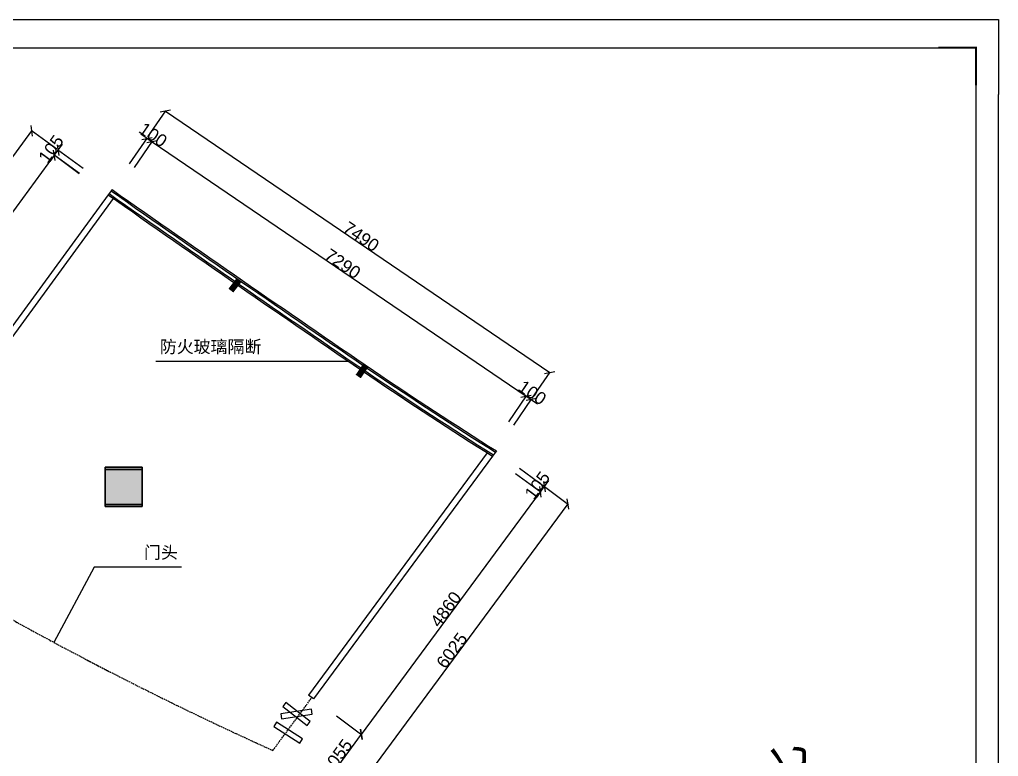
# Model space of a CAD drawing. Header units: inches. Extents: x -12581 to 12821, y -6745 to 11217.
# Drawn here: x -2960 to 12821, y -662 to 11217 of the extents above; entities that cross this region are included whole.
import ezdxf

# ---------------------------------------------------------------- set-up
doc = ezdxf.new("R2010")
doc.units = ezdxf.units.IN
doc.header["$MEASUREMENT"] = 0
doc.linetypes.add('DASH', pattern=[0.35, 0.25, -0.1])
for name, color, linetype in [('3-MED', 90, 'Continuous'), ('DIM', 3, 'Continuous'), ('DIM TEXT', 7, 'Continuous'), ('HS-CURVE-PAVE-JNT', 1, 'Continuous'), ('IBS-hatch', 250, 'Continuous'), ('IFF-FURN', 51, 'Continuous'), ('P-新规划租赁线', 6, 'Continuous'), ('WALL', 255, 'Continuous'), ('WINDOW', 5, 'Continuous'), ('规划-后厨', 7, 'Continuous')]:
    doc.layers.add(name, color=color, linetype=linetype)
doc.styles.add('3F_2017.02$0$H1', font='swisscl.ttf')
doc.styles.get("Standard").update_dxf_attribs({"font": 'arial.ttf'})
doc.dimstyles.new('DIM-200MM', dxfattribs={"dimtxt": 200, "dimasz": 120, "dimexe": 10, "dimexo": 10, "dimgap": 0.7, "dimtad": 1, "dimdec": 0, "dimrnd": 5, "dimzin": 1, "dimdsep": 46, "dimtxsty": 'Standard', "dimblk": 'OBLIQUE', "dimcen": 0.5, "dimdle": 1, "dimclrd": 256, "dimclre": 256, "dimclrt": 7, "dimaunit": 1, "dimadec": 0, "dimazin": 0, "dimtfac": 1, "dimtdec": 0, "dimtix": 1, "dimtmove": 2, "dimatfit": 3, "dimfxl": 0, "dimtolj": 1, "dimtzin": 1, "dimarcsym": 0})

# ---------------------------------------------------------------- blocks, each defined once
blk = doc.blocks.new('3F_2017.02$0$A$C11E260BE')
blk.add_hatch(color=256).paths.add_polyline_path([(5592, 3026), (8455, 1855), (2523, 8881)])
for p, q in [((5592, 3026), (2523, 8881)), ((2523, 8881), (8455, 1855)), ((2523, 8881), (4926, 5))]:
    blk.add_line(p, q)
at = {"ltscale": 0.1}
blk.add_line((4926, 5), (5592, 3026), dxfattribs=at)
blk.add_circle((4709, 4709), 4709)
at = {"style": '3F_2017.02$0$H1'}
blk.add_text('北', height=3000, rotation=133.02448, dxfattribs=at).set_placement((2849, 10782))
blk = doc.blocks.new('_Oblique')
at = {"color": 0, "linetype": 'ByBlock', "lineweight": -2}
blk.add_line((-0.5, -0.5), (0.5, 0.5), dxfattribs=at)
blk = doc.blocks.new('*D134')
at = {"layer": 'DEFPOINTS', "color": 0, "transparency": 16777216}
for p in [(-2400, 9029), (-1449, 8334), (-4856, 3674)]:
    blk.add_point(p, dxfattribs=at)
at = {"layer": 'DIM', "lineweight": -2, "transparency": 16777216}
for p, q in [((-5808, 4368), (-2399, 9030)), ((-1996, 8734), (-2408, 9035)), ((-5404, 4074), (-5815, 4375))]:
    blk.add_line(p, q, dxfattribs=at)
at = {"layer": 'DIM', "lineweight": -2, "transparency": 16777216, "xscale": 120, "yscale": 120, "zscale": 120}
for p, rotation in [((-2400, 9029), 53.82396869691542), ((-5807, 4369), 233.8239686969154)]:
    blk.add_blockref('_Oblique', p, dxfattribs=dict(at, rotation=rotation))
at = {"layer": 'DIM', "color": 7, "transparency": 16777216, "insert": (-4186, 6760), "char_height": 200, "attachment_point": 5, "rotation": 53.824}
blk.add_mtext('\\A1;5775', dxfattribs=at)
blk = doc.blocks.new('*D135')
at = {"layer": 'DEFPOINTS', "color": 0, "transparency": 16777216}
for p in [(-2339, 9112), (-1530, 8390), (-1468, 8475)]:
    blk.add_point(p, dxfattribs=at)
at = {"layer": 'DIM', "lineweight": -2, "transparency": 16777216}
for p, q in [((-2339, 9112), (-2268, 9209)), ((-2401, 9028), (-2471, 8931)), ((-1997, 8732), (-2409, 9034)), ((-2401, 9028), (-2339, 9112)), ((-1935, 8817), (-2347, 9118))]:
    blk.add_line(p, q, dxfattribs=at)
at = {"layer": 'DIM', "lineweight": -2, "transparency": 16777216, "xscale": 120, "yscale": 120, "zscale": 120}
for p, rotation in [((-2339, 9112), 233.8126140210443), ((-2401, 9028), 53.81261402104426)]:
    blk.add_blockref('_Oblique', p, dxfattribs=dict(at, rotation=rotation))
at = {"layer": 'DIM', "color": 7, "transparency": 16777216, "insert": (-2453, 9131), "char_height": 200, "attachment_point": 5, "rotation": 53.8126}
blk.add_mtext('\\A1;105', dxfattribs=at)
blk = doc.blocks.new('*D136')
at = {"layer": 'DEFPOINTS', "color": 0, "transparency": 16777216}
for p in [(-2762, 9424), (-1411, 8435), (-5441, 2923)]:
    blk.add_point(p, dxfattribs=at)
at = {"layer": 'DIM', "lineweight": -2, "transparency": 16777216}
for p, q in [((-6793, 3911), (-2762, 9424)), ((-2359, 9129), (-2771, 9430)), ((-6389, 3616), (-6801, 3917))]:
    blk.add_line(p, q, dxfattribs=at)
at = {"layer": 'DIM', "lineweight": -2, "transparency": 16777216, "xscale": 120, "yscale": 120, "zscale": 120}
for p, rotation in [((-2762, 9424), 53.8286329560707), ((-6793, 3912), 233.8286329560707)]:
    blk.add_blockref('_Oblique', p, dxfattribs=dict(at, rotation=rotation))
at = {"layer": 'DIM', "color": 7, "transparency": 16777216, "insert": (-4861, 6728), "char_height": 200, "attachment_point": 5, "rotation": 53.8286}
blk.add_mtext('\\A1;6830', dxfattribs=at)
blk = doc.blocks.new('*D137')
at = {"layer": 'DEFPOINTS', "color": 0, "transparency": 16777216}
for p in [(-823, 9247), (-1468, 8475), (-1386, 8420)]:
    blk.add_point(p, dxfattribs=at)
at = {"layer": 'DIM', "lineweight": -2, "transparency": 16777216}
for p, q in [((-905, 9302), (-1004, 9370)), ((-1186, 8889), (-900, 9310)), ((-1105, 8833), (-818, 9255)), ((-905, 9302), (-823, 9247)), ((-823, 9247), (-724, 9179))]:
    blk.add_line(p, q, dxfattribs=at)
at = {"layer": 'DIM', "lineweight": -2, "transparency": 16777216, "xscale": 120, "yscale": 120, "zscale": 120}
for p, rotation in [((-905, 9302), 325.7857790529834), ((-823, 9247), 145.7857790529834)]:
    blk.add_blockref('_Oblique', p, dxfattribs=dict(at, rotation=rotation))
at = {"layer": 'DIM', "color": 7, "transparency": 16777216, "insert": (-807, 9359), "char_height": 200, "attachment_point": 5, "rotation": 325.7858}
blk.add_mtext('\\A1;100', dxfattribs=at)
blk = doc.blocks.new('*D138')
at = {"layer": 'DEFPOINTS', "color": 0, "transparency": 16777216}
for p in [(-1386, 8420), (5207, 5146), (4644, 4319)]:
    blk.add_point(p, dxfattribs=at)
at = {"layer": 'DIM', "lineweight": -2, "transparency": 16777216}
for p, q in [((-1105, 8833), (-818, 9255)), ((-824, 9247), (5208, 5146)), ((4926, 4733), (5212, 5154))]:
    blk.add_line(p, q, dxfattribs=at)
at = {"layer": 'DIM', "lineweight": -2, "transparency": 16777216, "xscale": 120, "yscale": 120, "zscale": 120}
for p, rotation in [((-823, 9247), 145.7857790529832), ((5207, 5146), 325.7857790529832)]:
    blk.add_blockref('_Oblique', p, dxfattribs=dict(at, rotation=rotation))
at = {"layer": 'DIM', "color": 7, "transparency": 16777216, "insert": (2249, 7281), "char_height": 200, "attachment_point": 5, "rotation": 325.7858}
blk.add_mtext('\\A1;7290', dxfattribs=at)
blk = doc.blocks.new('*D139')
at = {"layer": 'DEFPOINTS', "color": 0, "transparency": 16777216}
for p in [(5290, 5090), (4644, 4319), (4727, 4263)]:
    blk.add_point(p, dxfattribs=at)
at = {"layer": 'DIM', "lineweight": -2, "transparency": 16777216}
for p, q in [((5207, 5146), (5108, 5214)), ((4926, 4733), (5212, 5154)), ((5008, 4676), (5295, 5098)), ((5207, 5146), (5290, 5090)), ((5290, 5090), (5389, 5022))]:
    blk.add_line(p, q, dxfattribs=at)
at = {"layer": 'DIM', "lineweight": -2, "transparency": 16777216, "xscale": 120, "yscale": 120, "zscale": 120}
for p, rotation in [((5207, 5146), 325.7857790529833), ((5290, 5090), 145.7857790529833)]:
    blk.add_blockref('_Oblique', p, dxfattribs=dict(at, rotation=rotation))
at = {"layer": 'DIM', "color": 7, "transparency": 16777216, "insert": (5306, 5203), "char_height": 200, "attachment_point": 5, "rotation": 325.7858}
blk.add_mtext('\\A1;100', dxfattribs=at)
blk = doc.blocks.new('*D140')
at = {"layer": 'DEFPOINTS', "color": 0, "transparency": 16777216}
for p in [(-1468, 8475), (5586, 5526), (4727, 4263)]:
    blk.add_point(p, dxfattribs=at)
at = {"layer": 'DIM', "lineweight": -2, "transparency": 16777216}
for p, q in [((-890, 9325), (-603, 9747)), ((-609, 9739), (5587, 5526)), ((5305, 5113), (5592, 5535))]:
    blk.add_line(p, q, dxfattribs=at)
at = {"layer": 'DIM', "lineweight": -2, "transparency": 16777216, "xscale": 120, "yscale": 120, "zscale": 120}
for p, rotation in [((-608, 9739), 145.7857790529832), ((5586, 5526), 325.7857790529832)]:
    blk.add_blockref('_Oblique', p, dxfattribs=dict(at, rotation=rotation))
at = {"layer": 'DIM', "color": 7, "transparency": 16777216, "insert": (2547, 7718), "char_height": 200, "attachment_point": 5, "rotation": 325.7858}
blk.add_mtext('\\A1;7490', dxfattribs=at)
blk = doc.blocks.new('*D141')
at = {"layer": 'DEFPOINTS', "color": 0, "transparency": 16777216}
for p in [(1752, 284), (2551, -306), (1124, -566)]:
    blk.add_point(p, dxfattribs=at)
at = {"layer": 'DIM', "lineweight": -2, "transparency": 16777216}
for p, q in [((2149, -9), (2559, -312)), ((1923, -1157), (2552, -305)), ((1521, -859), (1931, -1162))]:
    blk.add_line(p, q, dxfattribs=at)
at = {"layer": 'DIM', "lineweight": -2, "transparency": 16777216, "xscale": 120, "yscale": 120, "zscale": 120}
for p, rotation in [((2551, -306), 53.5575038502303), ((1923, -1156), 233.5575038502303)]:
    blk.add_blockref('_Oblique', p, dxfattribs=dict(at, rotation=rotation))
at = {"layer": 'DIM', "color": 7, "transparency": 16777216, "insert": (2155, -670), "char_height": 200, "attachment_point": 5, "rotation": 53.5575}
blk.add_mtext('\\A1;1055', dxfattribs=at)
blk = doc.blocks.new('*D142')
at = {"layer": 'DEFPOINTS', "color": 0, "transparency": 16777216}
for p in [(4639, 4195), (5438, 3604), (1752, 284)]:
    blk.add_point(p, dxfattribs=at)
at = {"layer": 'DIM', "lineweight": -2, "transparency": 16777216}
for p, q in [((5036, 3901), (5447, 3598)), ((2551, -307), (5439, 3605)), ((2149, -9), (2559, -312))]:
    blk.add_line(p, q, dxfattribs=at)
at = {"layer": 'DIM', "lineweight": -2, "transparency": 16777216, "xscale": 120, "yscale": 120, "zscale": 120}
for p, rotation in [((5438, 3604), 53.55750385023039), ((2551, -306), 233.5575038502304)]:
    blk.add_blockref('_Oblique', p, dxfattribs=dict(at, rotation=rotation))
at = {"layer": 'DIM', "color": 7, "transparency": 16777216, "insert": (3912, 1710), "char_height": 200, "attachment_point": 5, "rotation": 53.5575}
blk.add_mtext('\\A1;4860', dxfattribs=at)
blk = doc.blocks.new('*D143')
at = {"layer": 'DEFPOINTS', "color": 0, "transparency": 16777216}
for p in [(4701, 4279), (4639, 4195), (5501, 3689)]:
    blk.add_point(p, dxfattribs=at)
at = {"layer": 'DIM', "lineweight": -2, "transparency": 16777216}
for p, q in [((5099, 3986), (5509, 3683)), ((5036, 3901), (5447, 3598)), ((5438, 3604), (5501, 3689)), ((5501, 3689), (5572, 3785)), ((5438, 3604), (5367, 3508))]:
    blk.add_line(p, q, dxfattribs=at)
at = {"layer": 'DIM', "lineweight": -2, "transparency": 16777216, "xscale": 120, "yscale": 120, "zscale": 120}
for p, rotation in [((5438, 3604), 53.55750385023092), ((5501, 3689), 233.5575038502309)]:
    blk.add_blockref('_Oblique', p, dxfattribs=dict(at, rotation=rotation))
at = {"layer": 'DIM', "color": 7, "transparency": 16777216, "insert": (5387, 3708), "char_height": 200, "attachment_point": 5, "rotation": 53.5575}
blk.add_mtext('\\A1;105', dxfattribs=at)
blk = doc.blocks.new('*D144')
at = {"layer": 'DEFPOINTS', "color": 0, "transparency": 16777216}
for p in [(4701, 4279), (5882, 3408), (1124, -566)]:
    blk.add_point(p, dxfattribs=at)
at = {"layer": 'DIM', "lineweight": -2, "transparency": 16777216}
for p, q in [((5479, 3705), (5890, 3402)), ((2303, -1438), (5882, 3409)), ((1902, -1140), (2312, -1443))]:
    blk.add_line(p, q, dxfattribs=at)
at = {"layer": 'DIM', "lineweight": -2, "transparency": 16777216, "xscale": 120, "yscale": 120, "zscale": 120}
for p, rotation in [((5882, 3408), 53.55750385023039), ((2304, -1437), 233.5575038502304)]:
    blk.add_blockref('_Oblique', p, dxfattribs=dict(at, rotation=rotation))
at = {"layer": 'DIM', "color": 7, "transparency": 16777216, "insert": (4010, 1046), "char_height": 200, "attachment_point": 5, "rotation": 53.5575}
blk.add_mtext('\\A1;6025', dxfattribs=at)

msp = doc.modelspace()

# ---------------------------------------------------------------- hatches: boundary and pattern name
at = {"layer": 'IBS-hatch'}
h = msp.add_hatch(color=256, dxfattribs=at)
h.dxf.hatch_style = 1
h.paths.add_polyline_path([(-980.7, 4000.3), (-1580.7, 4000.3), (-1580.7, 3400.3), (-980.7, 3400.3)])
h = msp.add_hatch(color=256, dxfattribs=at)
h.dxf.hatch_style = 1
h.paths.add_polyline_path([(-980.7, 4000.3), (-1580.7, 4000.3), (-1580.7, 3400.3), (-980.7, 3400.3)])

# ---------------------------------------------------------------- linework, layer by layer
for points in [[(-12580.7, -5535.9), (-12580.7, 11217.1), (11611.3, 11217.1)], [(11611.3, 11217.1), (12820.9, 11217.1), (12820.9, 10007.5)], [(11611.3, -6745.5), (12820.9, -6745.5), (12820.9, 10007.5)]]:
    msp.add_lwpolyline(points)
msp.add_lwpolyline([(-12217.8, 10763.5), (12458, 10763.5), (12458, -6291.9), (-12217.8, -6291.9)], close=True)
at = {"const_width": 30.2}
msp.add_lwpolyline([(12458, 10158.7), (12458, 10763.5), (11853.2, 10763.5)], dxfattribs=at)
at = {"layer": '3-MED'}
msp.add_lwpolyline([(-980.7, 4000.3), (-1580.7, 4000.3), (-1580.7, 3400.3), (-980.7, 3400.3)], close=True, dxfattribs=at)
msp.add_lwpolyline([(-980.7, 4000.3), (-1580.7, 4000.3), (-1580.7, 3400.3), (-980.7, 3400.3)], close=True, dxfattribs=at)
at = {"layer": 'DEFPOINTS', "color": 1}
msp.add_line((-1580.7, 3365), (-1580.7, 4000.3), dxfattribs=at)
for points in [[(-980.7, 4000.3), (-980.7, 3365), (-1580.7, 3365)], [(-1580.7, 4000.3), (-980.7, 4000.3)], [(-1580.7, 3965), (-980.7, 3965)], [(-980.7, 3400.3), (-1580.7, 3400.3)]]:
    msp.add_lwpolyline(points, dxfattribs=at)
at = {"layer": 'DIM'}
for p, q in [((2348.9, 5703.4), (-761.4, 5703.4)), ((-1756, 2387.1), (-2405.6, 1175.8)), ((-347.4, 2387.1), (-1756, 2387.1))]:
    msp.add_line(p, q, dxfattribs=at)
at = {"layer": 'HS-CURVE-PAVE-JNT', "color": 0}
msp.add_lwpolyline([(-980.7, 3965), (-1580.7, 3965), (-1580.7, 3365), (-980.7, 3365)], close=True, dxfattribs=at)
at = {"layer": 'IFF-FURN', "color": 251}
for points in [[(1727.4, -100.1), (1331.6, 205.4), (1282.7, 142), (1678.5, -163.4)], [(1263.8, -55.9), (1758.2, 18.7), (1746.3, 97.8), (1251.9, 23.2)], [(1137.3, -179.7), (1559.7, -447.3), (1602.5, -379.7), (1180.1, -112.1)]]:
    msp.add_lwpolyline(points, close=True, dxfattribs=at)
at = {"layer": 'P-新规划租赁线', "color": 8, "linetype": 'DASH', "ltscale": 100}
msp.add_lwpolyline([(-4879.8, 3690.9), (-5440.9, 2923.4, 0.0320263), (1123.8, -565.7), (1751.5, 284.4)], format="xyb", dxfattribs=at)
at = {"layer": 'WALL'}
for p, q in [((-1529.5, 8390.4), (-4936.9, 3732.6)), ((-1448.5, 8333.7), (-4856.2, 3673.6)), ((4580, 4231.9), (1696, 325.4)), ((4664.7, 4178.3), (1776.5, 266)), ((1776.5, 266), (1696, 325.4))]:
    msp.add_line(p, q, dxfattribs=at)
at = {"layer": 'WINDOW'}
for p, q in [((-1467.5, 8475.2), (-1529.5, 8390.4)), ((4727.2, 4263), (4664.7, 4178.3))]:
    msp.add_line(p, q, dxfattribs=at)
for points in [[(-1481.9, 8454.7, 0.0027738), (2729.8, 5539.6, 0.0027738)], [(-1467.5, 8475.2, 0.0027738), (2743.9, 5560.2)], [(2729.9, 5539.5, 0.0077553), (4713.9, 4241.8, 0.0077553)], [(2743.9, 5560.2, 0.0077553), (4727.2, 4263)]]:
    msp.add_lwpolyline(points, format="xyb", dxfattribs=at)
for centre, radius, start, end in [((263355.7, 386583.3), 461729.4, 234.992708, 235.62869), ((263355.7, 386583.3), 461704.4, 234.992708, 235.62869), ((45551.2, 68842.5), 76506, 235.923601, 237.695259), ((45551.2, 68842.5), 76481, 235.923601, 237.695259)]:
    msp.add_arc(centre, radius, start, end, dxfattribs=at)
at = {"layer": '规划-后厨', "const_width": 100}
for points in [[(570.6, 7008.1), (446.9, 6847.7)], [(2622.5, 5643.3), (2499.4, 5462.6)]]:
    msp.add_lwpolyline(points, dxfattribs=at)

# ---------------------------------------------------------------- block references
at = {"xscale": 0.1927800001114233, "yscale": 0.1927800001114233, "zscale": 0.1927800001114233, "rotation": 317.3349194678904}
msp.add_blockref('3F_2017.02$0$A$C11E260BE', (7865.3, -2430.1), dxfattribs=at)

# ---------------------------------------------------------------- texts
at = {"layer": 'DIM TEXT', "char_height": 200, "attachment_point": 1}
for s, insert in [('{\\fSimSun|b0|i0|c134|p2;防火玻璃隔断}', (-698.9, 6043.7)), ('{\\fSimSun|b0|i0|c134|p2;门头}', (-954.2, 2727.4))]:
    msp.add_mtext_dynamic_manual_height_columns(s, width=10456.675, gutter_width=2, heights=[0], dxfattribs=dict(at, insert=insert))

# ---------------------------------------------------------------- dimensions: what is measured, and where the dimension line sits
at = {"layer": 'DIM'}
for p1, p2, distance, picture, middle in [((-1467.5, 8475.2), (4727.2, 4263), 1527.8, '*D140', (2546.8, 7717.5)), ((-5440.9, 2923.4), (-1410.9, 8435.5), 1674.3, '*D136', (-4860.6, 6728.3)), ((-1467.5, 8475.2), (-1385.7, 8419.6), 1000, '*D137', (-806.5, 9359.3)), ((-1529.5, 8390.4), (-1467.5, 8475.2), 1079.3, '*D135', (-2452.6, 9130.7)), ((-1385.7, 8419.6), (4644.5, 4319.2), 1000, '*D138', (2249.5, 7281.4)), ((-4856.2, 3673.6), (-1448.5, 8333.7), 1178.3, '*D134', (-4186.2, 6759.6)), ((4644.5, 4319.2), (4727.2, 4263), 1000, '*D139', (5306, 5203.1)), ((1123.8, -565.7), (4701.4, 4279.3), -1467, '*D144', (4010.1, 1046.4)), ((4638.9, 4194.6), (4701.4, 4279.3), -994, '*D143', (5387, 3707.6)), ((1751.5, 284.4), (4638.9, 4194.6), -994, '*D142', (3912.1, 1710.1)), ((1123.8, -565.7), (1751.5, 284.4), -994, '*D141', (2154.6, -670))]:
    dim = msp.add_aligned_dim(p1=p1, p2=p2, distance=distance, dimstyle='DIM-200MM', dxfattribs=at)
    dim.commit()
    dim.dimension.update_dxf_attribs({"geometry": picture, "text_midpoint": middle})

doc.saveas('drawing.dxf')
